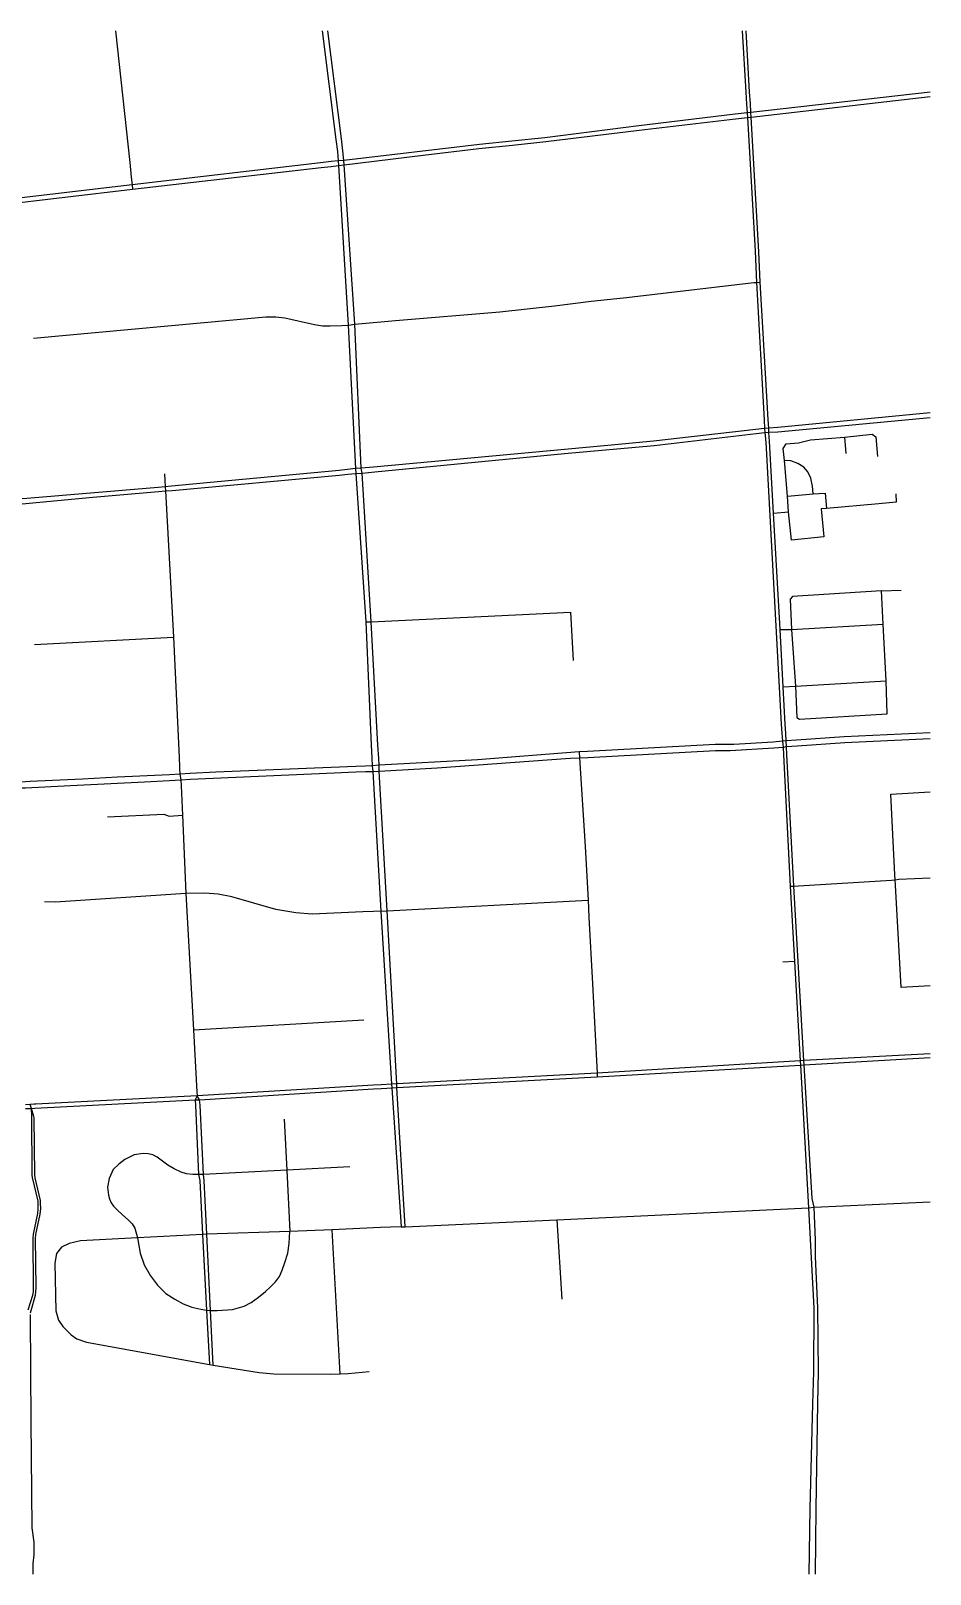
# Model space of a CAD drawing. Header units: inches. Extents: x 13438770 to 13446250, y 3670993 to 3675493.
# Drawn here: x 13443629 to 13446250, y 3670993 to 3675493 of the extents above; entities that cross this region are included whole.
import ezdxf

# ---------------------------------------------------------------- set-up
doc = ezdxf.new("R2010")
doc.units = ezdxf.units.IN
doc.header["$MEASUREMENT"] = 0

msp = doc.modelspace()

# ---------------------------------------------------------------- linework, layer by layer
for points in [[(13443875.2, 3675493.4), (13443917, 3675109.4)], [(13444478.4, 3675493.4), (13444518.3, 3675176.8)], [(13444534.5, 3675178.3), (13444494.9, 3675493.4)], [(13445702.6, 3675493.4), (13445712.8, 3675314.6)], [(13445723.9, 3675315), (13445713.5, 3675493.4)], [(13446249.9, 3675314.5), (13445727.7, 3675255.4), (13445716.6, 3675254.4), (13445682, 3675250), (13445401.4, 3675216.2), (13445127.3, 3675181.9), (13445030.8, 3675171.4), (13444936.2, 3675161.6), (13444540.9, 3675115.7), (13444525.1, 3675114.6), (13444504.7, 3675112)], [(13444504.7, 3675098.3), (13444526, 3675100.9), (13444541.8, 3675103), (13444772.8, 3675131.4), (13444934.7, 3675150.2), (13445032.3, 3675160.1), (13445130, 3675170.6), (13445402.3, 3675204.3), (13445682.9, 3675237.1), (13445717.5, 3675241), (13445728.1, 3675242.2), (13446249.9, 3675302)], [(13445712.8, 3675314.6), (13445714.4, 3675279.7)], [(13445714.4, 3675279.7), (13445716.6, 3675254.4), (13445717.5, 3675241), (13445739.9, 3674851.1), (13445744.3, 3674760.1), (13445766.3, 3674359), (13445767.4, 3674333.9), (13445768.6, 3674321.9), (13445770.7, 3674294.3), (13445816.1, 3673471.6)], [(13445726.2, 3675281.3), (13445723.9, 3675315)], [(13445827.2, 3673471.4), (13445821.8, 3673580.9), (13445812.6, 3673747.4), (13445793.4, 3674086.9), (13445781.6, 3674295.7), (13445780.1, 3674322.8), (13445779.5, 3674334.7), (13445778.3, 3674360.2), (13445762.2, 3674628.5), (13445755, 3674760.5), (13445750.6, 3674848.9), (13445728.1, 3675242.2), (13445727.7, 3675255.4), (13445726.2, 3675281.3)], [(13444518.3, 3675176.8), (13444522.7, 3675141.6)], [(13444522.7, 3675141.6), (13444525.1, 3675114.6), (13444526, 3675100.9), (13444553.7, 3674635.7), (13444574.9, 3674217.2), (13444576.4, 3674202.4), (13444605.6, 3673769.8), (13444621.2, 3673410.4)], [(13444538.5, 3675143.5), (13444534.5, 3675178.3)], [(13444640.7, 3673410.8), (13444621.2, 3673770.6), (13444594.3, 3674204.1), (13444592, 3674218.5), (13444572.8, 3674637.7), (13444541.8, 3675103), (13444540.9, 3675115.7), (13444538.5, 3675143.5)], [(13444473.2, 3675108.2), (13443924.1, 3675044.5), (13443534.3, 3674999), (13443528.1, 3674998.3), (13443515.4, 3674996.8), (13443502.5, 3674995.1), (13443475.2, 3674990.5), (13443459.2, 3674988.6), (13443451.5, 3674987.8), (13442954.2, 3674930.6), (13442538.2, 3674881.5), (13442531.7, 3674880.7), (13442507, 3674878.6), (13442497.8, 3674877.3), (13442486.2, 3674877.1), (13442476.3, 3674876.1), (13442461.9, 3674874.8)], [(13443917, 3675109.4), (13443921.7, 3675066.5)], [(13444504.7, 3675112), (13444473.2, 3675108.2)], [(13444474.9, 3675094.8), (13444504.7, 3675098.3)], [(13442462.5, 3674863.2), (13442476.8, 3674863.9), (13442486.9, 3674864.3), (13442498.4, 3674865), (13442509.5, 3674866.2), (13442533.8, 3674868.7), (13442955.5, 3674919), (13443445.3, 3674974.7), (13443453, 3674975.6), (13443463.4, 3674976.8), (13443477.1, 3674978.4), (13443504.5, 3674982.8), (13443519.8, 3674984.5), (13443529.5, 3674985.6), (13443925.4, 3675031.4), (13444474.9, 3675094.8)], [(13443921.7, 3675066.5), (13443924.1, 3675044.5), (13443925.4, 3675031.4)], [(13444535.4, 3674634.4), (13444553.7, 3674635.7), (13444572.8, 3674637.7), (13444692, 3674648.9), (13444995.6, 3674674.1), (13445154.8, 3674691.5), (13445262.2, 3674705.2), (13445365, 3674715.7), (13445736.4, 3674759.3), (13445744.3, 3674760.1), (13445755, 3674760.5)], [(13443636.4, 3674597.5), (13444313.7, 3674659.7), (13444343, 3674659.3), (13444369.5, 3674656.6), (13444456.1, 3674637.3), (13444478.9, 3674633.6), (13444501.3, 3674632.9)], [(13444501.3, 3674632.9), (13444535.4, 3674634.4)], [(13446250, 3674379.2), (13445806.5, 3674336.7), (13445779.5, 3674334.7), (13445767.4, 3674333.9), (13445741.9, 3674331.2), (13445443.8, 3674297.3), (13445311, 3674284.5), (13444627.7, 3674221.3), (13444592, 3674218.5), (13444574.9, 3674217.2), (13444551.5, 3674214.2)], [(13444553.3, 3674200.6), (13444576.4, 3674202.4), (13444594.3, 3674204.1), (13444631.9, 3674207.8), (13445184.4, 3674261.3), (13445445.5, 3674284.6), (13445742.6, 3674319.4), (13445768.6, 3674321.9), (13445780.1, 3674322.8), (13445806.3, 3674324.6), (13446250, 3674365.7)], [(13446149.6, 3674143), (13446150.7, 3674118.9), (13446100.2, 3674114.1), (13445948, 3674101), (13445932.1, 3674099.6), (13445940.4, 3674017.6), (13445846.3, 3674008.4), (13445837.6, 3674090.5), (13445834.8, 3674136.9), (13445825.4, 3674240.6), (13445821.7, 3674276), (13445830.1, 3674288.8), (13445866.3, 3674292.5), (13445901.8, 3674300.5), (13446000.8, 3674308.6), (13446080.9, 3674317.7), (13446092.2, 3674310), (13446096.6, 3674251.9)], [(13446000.8, 3674308.6), (13446004.8, 3674261.4)], [(13444527.6, 3674211.8), (13444214.4, 3674182.3), (13444039.3, 3674166.1), (13444020.5, 3674164), (13444000.4, 3674161.8), (13443617.4, 3674130.2), (13443601.4, 3674128.9), (13443591.5, 3674128.1), (13443561.6, 3674125.3), (13443542.5, 3674123.2), (13443116.6, 3674080), (13442961.2, 3674064.9), (13442954.1, 3674064.2), (13442784.6, 3674047.9), (13442561.3, 3674026.8), (13442544.6, 3674025.2), (13442536.3, 3674024.5), (13442525.3, 3674023.6), (13442514.7, 3674022.7), (13442506, 3674022.1)], [(13443591.7, 3674112.7), (13443603.8, 3674113.9), (13443810, 3674133.7), (13444001, 3674150.1), (13444021.3, 3674151.8), (13444040.5, 3674153.6), (13444527.9, 3674197.9)], [(13444018.4, 3674201.6), (13444020.5, 3674164)], [(13444551.5, 3674214.2), (13444527.6, 3674211.8)], [(13444527.9, 3674197.9), (13444553.3, 3674200.6)], [(13445908.9, 3674143.3), (13445907.2, 3674165.6), (13445902.7, 3674189.2), (13445893.8, 3674207.6), (13445881.7, 3674220.7), (13445864.4, 3674232.3), (13445843.9, 3674239.2), (13445825.4, 3674240.6)], [(13444020.5, 3674164), (13444021.3, 3674151.8), (13444044.9, 3673725), (13444060.8, 3673374.7)], [(13445834.8, 3674136.9), (13445908.9, 3674143.3), (13445943.9, 3674145.4), (13445948, 3674101)], [(13445793.4, 3674086.9), (13445837.6, 3674090.5)], [(13446108.1, 3673860.2), (13445848.9, 3673844.1), (13445842, 3673836.4), (13445846, 3673748.3), (13445858.1, 3673582.9), (13445861.7, 3673491.7), (13445869, 3673486.2), (13446124.5, 3673502.3), (13446121.6, 3673598.5), (13446113.1, 3673763.4), (13446108.1, 3673860.2)], [(13446108.1, 3673860.2), (13446165.4, 3673862.7)], [(13444605.6, 3673769.8), (13444621.2, 3673770.6), (13445201.9, 3673798.7), (13445210, 3673657.8)], [(13445812.6, 3673747.4), (13445846, 3673748.3), (13446113.1, 3673763.4)], [(13443639.7, 3673704), (13444044.9, 3673725)], [(13445821.8, 3673580.9), (13445858.1, 3673582.9), (13446121.6, 3673598.5)], [(13446250, 3673446.8), (13445999.1, 3673434.9), (13445860.3, 3673425.2), (13445830.8, 3673423.3), (13445819.9, 3673422), (13445792.6, 3673419.2), (13445678.2, 3673412.8), (13445623.2, 3673412.2), (13445251.5, 3673392), (13445227, 3673390.7), (13444931.2, 3673368.2), (13444643.9, 3673351.9), (13444624.1, 3673350.2), (13444603.4, 3673349.6)], [(13445816.1, 3673471.6), (13445818.2, 3673445.3)], [(13445818.2, 3673445.3), (13445819.9, 3673422), (13445821.5, 3673404.6), (13445822.9, 3673382.7), (13445842.3, 3672999.5), (13445854.8, 3672779.4), (13445871.3, 3672489.9), (13445871.9, 3672477.7)], [(13445829.6, 3673445.9), (13445827.2, 3673471.4)], [(13445882.5, 3672478.9), (13445882, 3672490.7), (13445853.1, 3672999.6), (13445832.5, 3673383.7), (13445831.5, 3673406.2), (13445830.8, 3673423.3), (13445829.6, 3673445.9)], [(13444604.5, 3673333.4), (13444625.5, 3673333.3), (13444644.1, 3673334.4), (13444813.4, 3673344.4), (13445201, 3673372.9), (13445228.1, 3673374), (13445252, 3673374.9), (13445624.5, 3673395.4), (13445667.4, 3673394.7), (13445794.7, 3673402.7), (13445821.5, 3673404.6), (13445831.5, 3673406.2), (13445862.4, 3673408.8), (13446001.6, 3673418.5), (13446250, 3673430.4)], [(13444621.2, 3673410.4), (13444623, 3673373.8)], [(13444642.8, 3673371.3), (13444640.7, 3673410.8)], [(13445227, 3673390.7), (13445228.1, 3673374), (13445244.4, 3673115.1), (13445253, 3672958.3), (13445255.7, 3672908.8), (13445266, 3672715), (13445279.1, 3672454.2), (13445279.2, 3672443.8)], [(13444060.8, 3673374.7), (13444062, 3673347.6)], [(13444062, 3673347.6), (13444062.3, 3673342.5), (13444063.3, 3673325.7)], [(13444576.3, 3673348.8), (13444168.1, 3673331.4)], [(13444603.4, 3673349.6), (13444576.3, 3673348.8)], [(13444623, 3673373.8), (13444624.1, 3673350.2), (13444625.5, 3673333.3), (13444648.7, 3672926.8), (13444680.1, 3672421.8), (13444680.8, 3672411.2)], [(13444696, 3672411.9), (13444695.4, 3672422.8), (13444667, 3672927.8), (13444644.1, 3673334.4), (13444643.9, 3673351.9), (13444642.8, 3673371.3)], [(13443779.4, 3673311.7), (13443627.3, 3673304.3), (13443613.3, 3673303.6), (13443601.7, 3673303)], [(13443744, 3673292.9), (13443959.8, 3673304)], [(13443881.9, 3673317.6), (13443779.4, 3673311.7)], [(13444063.3, 3673325.7), (13444032.8, 3673324.3), (13443881.9, 3673317.6)], [(13443959.8, 3673304), (13444033.5, 3673307.8), (13444065.8, 3673309.2)], [(13444168.1, 3673331.4), (13444093.5, 3673328.2), (13444063.3, 3673325.7)], [(13444063.3, 3673325.7), (13444065.8, 3673309.2)], [(13444065.8, 3673309.2), (13444094.2, 3673311.1), (13444512.6, 3673329.9), (13444576.1, 3673332.9)], [(13444065.8, 3673309.2), (13444066.6, 3673291.9), (13444070.6, 3673206)], [(13444576.1, 3673332.9), (13444604.5, 3673333.4)], [(13443601.9, 3673285.9), (13443613.2, 3673286.5), (13443744, 3673292.9)], [(13446135.4, 3673268.1), (13446250, 3673274.7)], [(13446165.4, 3672703.7), (13446149.3, 3673002.1), (13446148.4, 3673018.3), (13446147.6, 3673032.6), (13446135.4, 3673268.1)], [(13443852.8, 3673201.4), (13444016.5, 3673209.8), (13444032.1, 3673204)], [(13444032.1, 3673204), (13444070.6, 3673206)], [(13444070.6, 3673206), (13444081.1, 3672977.9), (13444103.4, 3672580.5), (13444112.7, 3672400), (13444113.3, 3672387.9)], [(13445842.3, 3672999.5), (13445853.1, 3672999.6), (13445866.1, 3673000.3), (13446137.8, 3673017), (13446148.4, 3673018.3), (13446159.3, 3673019.5), (13446250, 3673023.7)], [(13444596.7, 3672924.8), (13444448.8, 3672918.1), (13444401.7, 3672921.7), (13444342.8, 3672931.8), (13444214.7, 3672968.4), (13444175.1, 3672976.2), (13444136.4, 3672979.1), (13444081.1, 3672977.9), (13443700.3, 3672952.9), (13443668.3, 3672954.1)], [(13444648.7, 3672926.8), (13444667, 3672927.8), (13445253, 3672958.3)], [(13444628, 3672925.7), (13444596.7, 3672924.8)], [(13444648.7, 3672926.8), (13444628, 3672925.7)], [(13445854.8, 3672779.4), (13445820.8, 3672778.2)], [(13446250, 3672708.6), (13446165.4, 3672703.7)], [(13444103.4, 3672580.5), (13444599.7, 3672609.3)], [(13444649.6, 3672409.7), (13444666.8, 3672410.5), (13444680.8, 3672411.2), (13444696, 3672411.9), (13445279.2, 3672443.8), (13445871.9, 3672477.7), (13445882.5, 3672478.9), (13446250, 3672499.7)], [(13446250, 3672510.8), (13445882, 3672490.7), (13445871.3, 3672489.9), (13445279.1, 3672454.2), (13444695.4, 3672422.8), (13444680.1, 3672421.8), (13444649.8, 3672420)], [(13445871.9, 3672477.7), (13445895.7, 3672061.9)], [(13445911.6, 3672063.1), (13445906.3, 3672088.9), (13445882.5, 3672478.9)], [(13444627.3, 3672418.9), (13444113.3, 3672387.9)], [(13444120.9, 3672376.5), (13444627.4, 3672408.6)], [(13444649.8, 3672420), (13444627.3, 3672418.9)], [(13444627.4, 3672408.6), (13444649.6, 3672409.7)], [(13444680.8, 3672411.2), (13444708.4, 3672006)], [(13444720.4, 3672006.5), (13444696, 3672411.9)], [(13444113.3, 3672387.9), (13443643.9, 3672363.5), (13443639, 3672363.3), (13443627.3, 3672362.7), (13443613.2, 3672361.9)], [(13443613.5, 3672350.9), (13443631.1, 3672351.5), (13443640.2, 3672352.2), (13444107.6, 3672376.1), (13444120.9, 3672376.5)], [(13443621.4, 3671764.2), (13443634.5, 3671807.2), (13443636.3, 3671816.3), (13443636.9, 3671825.9), (13443635.2, 3671973.3), (13443636.7, 3671985), (13443649.2, 3672044.5), (13443650.7, 3672058.6), (13443650.6, 3672070.3), (13443650.1, 3672080.7), (13443634, 3672149.7), (13443633.2, 3672156.8), (13443631.3, 3672328.9), (13443631.1, 3672351.5)], [(13443628.2, 3671755.1), (13443629.5, 3671761.7), (13443642.3, 3671806.7), (13443643.8, 3671816.3), (13443644.6, 3671829.5), (13443642.7, 3671971.8), (13443643.8, 3671984.1), (13443656.1, 3672043.2), (13443657.6, 3672059.7), (13443657.5, 3672073.9), (13443656.9, 3672082.8), (13443641.6, 3672149.1), (13443640.2, 3672157.5), (13443638.1, 3672323.6), (13443638, 3672327.9), (13443631.1, 3672351.5), (13443627.3, 3672362.7)], [(13444113.3, 3672387.9), (13444107.6, 3672376.1), (13444108.4, 3672360.1), (13444117.8, 3672158.9), (13444121.2, 3672141.4), (13444129.4, 3671983.7), (13444141.1, 3671763.1), (13444149.3, 3671604.3)], [(13444120.9, 3672376.5), (13444113.3, 3672387.9)], [(13444160.4, 3671602.3), (13444152.4, 3671762.1), (13444142.1, 3671984.3), (13444134.5, 3672141.1), (13444131.8, 3672158.5), (13444122, 3672361), (13444120.9, 3672376.5)], [(13444366.8, 3672320.3), (13444375.1, 3672170.9), (13444383.5, 3671992)], [(13444558.5, 3672180.6), (13444375.1, 3672170.9), (13444131.8, 3672158.5), (13444117.8, 3672158.9), (13444101.2, 3672158.6), (13444082.5, 3672160.5), (13444066.7, 3672165.4), (13444046.8, 3672175.2), (13444028.6, 3672186.1), (13443997.3, 3672209.2), (13443984.2, 3672215.6), (13443970.7, 3672219.1), (13443955.9, 3672219.9), (13443930.2, 3672215.8), (13443902.8, 3672202.6), (13443884.9, 3672188.9), (13443868.7, 3672172.8), (13443856.8, 3672147.1), (13443852.6, 3672121.4), (13443855, 3672098.7), (13443858.1, 3672087.4), (13443863.4, 3672076.2), (13443869.9, 3672066.2), (13443880.3, 3672055.3), (13443896, 3672041.1), (13443912.9, 3672026.7), (13443923.8, 3672014.4), (13443931.5, 3672001.9), (13443940.1, 3671973.6), (13443947.5, 3671929.7), (13443959.6, 3671895.5), (13443977.2, 3671863.5), (13443997.7, 3671836.3), (13444022.7, 3671812), (13444048.3, 3671794.8), (13444072.4, 3671781.5), (13444098.1, 3671772), (13444124.7, 3671765.7), (13444141.1, 3671763.1), (13444152.4, 3671762.1), (13444172, 3671762.5), (13444216.3, 3671764.9), (13444250.3, 3671775.1), (13444271.2, 3671785.2), (13444292.1, 3671801.3), (13444312.4, 3671817.5), (13444327.4, 3671831.2), (13444342.3, 3671846.1), (13444353.6, 3671861.1), (13444361.4, 3671879.6), (13444369.2, 3671902.3), (13444378.1, 3671929.7), (13444381.7, 3671957.2), (13444383.5, 3671992)], [(13444708.4, 3672006), (13444720.4, 3672006.5), (13445162, 3672026.6), (13445895.7, 3672061.9), (13445911.6, 3672063.1), (13446250, 3672079.3)], [(13445895.7, 3672061.9), (13445911, 3671769.1), (13445909.9, 3671582.8)], [(13445925.1, 3671583.4), (13445922.4, 3671769.7), (13445915.8, 3671918.7), (13445915.8, 3671966.8), (13445911.6, 3672063.1)], [(13444648.3, 3672003.8), (13444507.6, 3671997.3), (13444383.5, 3671992), (13444142.1, 3671984.3), (13444129.4, 3671983.7), (13443940.1, 3671973.6), (13443773.2, 3671965.6), (13443740.4, 3671957.8), (13443718.3, 3671946.5), (13443703.3, 3671927.9), (13443699.1, 3671900.5), (13443702.1, 3671760.7), (13443709.9, 3671733.9), (13443722.4, 3671715.4), (13443746.3, 3671691.5), (13443763, 3671679.5), (13443791.1, 3671669.4), (13444149.3, 3671604.3), (13444160.4, 3671602.3), (13444294.8, 3671581.6), (13444337.5, 3671577.1), (13444503.2, 3671576.2), (13444530.8, 3671577.5), (13444553.7, 3671578.6), (13444614.9, 3671584.6)], [(13444530.8, 3671577.5), (13444507.6, 3671997.3)], [(13444677.6, 3672005.3), (13444648.3, 3672003.8)], [(13444708.4, 3672006), (13444677.6, 3672005.3)], [(13445162, 3672026.6), (13445176.5, 3671794.8)], [(13443629.2, 3671585.5), (13443627.9, 3671750.1)], [(13443630, 3671440.8), (13443629.2, 3671585.5)], [(13445909.9, 3671582.8), (13445906.9, 3671489.6), (13445899.7, 3671185.1)], [(13445917.6, 3671183.9), (13445922.4, 3671492), (13445925.1, 3671583.4)], [(13443635.8, 3670993.4), (13443635.3, 3671024.2), (13443638.7, 3671049.4), (13443638.2, 3671086.3), (13443633.2, 3671128.1), (13443630, 3671440.8)], [(13445899.7, 3671185.1), (13445896.2, 3670993.4)], [(13445916.4, 3670993.4), (13445917.6, 3671183.9)]]:
    msp.add_lwpolyline(points)

doc.saveas('drawing.dxf')
